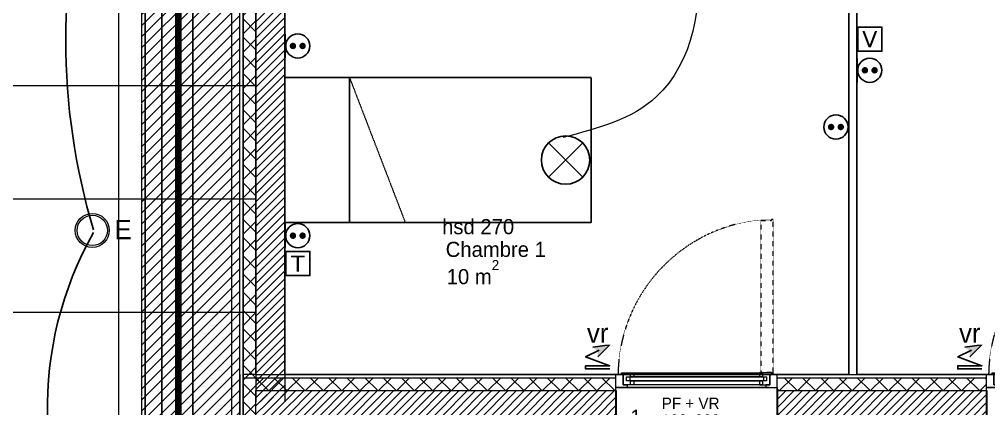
# Model space of a CAD drawing. Header units: centimetres. Extents: x 1724 to 19617, y -6503 to 8072.
# Drawn here: x 5038 to 5640, y 3527 to 3769 of the extents above; entities that cross this region are included whole.
import ezdxf

# ---------------------------------------------------------------- set-up
doc = ezdxf.new("R2010")
doc.units = ezdxf.units.CM
for name, pattern in [('prlm_gaz', [36, 24, -3, 0, -3, 0, -3, 0, -3]), ('Style de ligne -14', [0.147638, 0.098425, -0.049213]), ('Style de ligne -17', [0.347222, 0.20828, -0.138942]), ('Style de ligne -18', [0.164042, 0.054681, -0.109361]), ('VW-01', [0.41656, 0.20828, -0.20828])]:
    doc.linetypes.add(name, pattern=pattern)
for name, color, linetype in [('B Faux plafonds', 252, 'Continuous'), ('B Général', 252, 'Continuous'), ('C ANNOTATIONS-prestations', 252, 'Continuous'), ('C ANNOTATIONS-texte', 252, 'Continuous'), ('C ANNOTATIONS-texte surfaces', 252, 'Continuous'), ('D SURFACES-shab', 252, 'Continuous'), ('prlm-ELEC-CFA', 10, 'Continuous'), ('prlm-ELEC-CFO', 1, 'Continuous'), ('prlm-GAZ', 2, 'Continuous'), ('prlm-MOD', 64, 'Continuous')]:
    doc.layers.add(name, color=color, linetype=linetype)
for name, color, linetype, lineweight in [('B Faux plafonds-1', 7, 'Continuous', 5), ('B GÈnÈral', 7, 'Continuous', 5), ('C ANNOTATIONS-prestations-1', 7, 'Continuous', 5)]:
    doc.layers.add(name, color=color, linetype=linetype, lineweight=lineweight)
doc.styles.add('Eurostile', font='Eurosti.TTF')
doc.styles.add('Eurostile (bold)', font='Eurostib.TTF')
doc.styles.add('prlm-elec-cfo', font='comic.ttf', dxfattribs={"height": 12})
doc.styles.get("Standard").update_dxf_attribs({"font": 'isocp.shx', "height": 15})
pattern_1 = [(45, (0.046, -2.938), (-5.656854, 5.656854), []), (135, (0.046, -2.938), (5.656854, 5.656854), [])]
pattern_2 = [(45, (0.0456, -2.938), (2.4253472, -2.6458333), [])]

# ---------------------------------------------------------------- blocks, each defined once
blk = doc.blocks.new('xi.PTCE')
at = {"layer": 'prlm-ELEC-CFO', "color": 0}
for points in [[(-10.61, 10.61), (10.61, -10.61)], [(10.61, 10.61), (-10.61, -10.61)]]:
    blk.add_lwpolyline(points, dxfattribs=at)
at = {"layer": 'prlm-ELEC-CFO', "color": 0, "linetype": 'ByBlock'}
blk.add_circle((0, 0), 15, dxfattribs=at)
blk = doc.blocks.new('xi.PC')
at = {"color": 0, "lineweight": 5}
blk.add_wipeout([(-7.5, -7.5), (7.5, -7.5), (7.5, 7.5), (-7.5, 7.5)], dxfattribs=at).dxf.layer = 'prlm-ELEC-CFO'
at = {"layer": 'prlm-ELEC-CFO', "color": 0, "linetype": 'ByBlock', "lineweight": 5, "const_width": 2}
for points in [[(-4, 0, 1), (-2, 0, 1)], [(2, 0, 1), (4, 0, 1)]]:
    blk.add_lwpolyline(points, format="xyb", close=True, dxfattribs=at)
at = {"layer": 'prlm-ELEC-CFO', "color": 0, "linetype": 'ByBlock', "lineweight": -2}
blk.add_circle((0, 0), 7.5, dxfattribs=at)
blk = doc.blocks.new('xi.TEL')
at = {"layer": 'prlm-ELEC-CFA', "color": 0, "linetype": 'ByBlock', "lineweight": -2, "flags": 128}
blk.add_lwpolyline([(-7.5, 7.5), (7.5, 7.5), (7.5, -7.5), (-7.5, -7.5)], close=True, dxfattribs=at)
at = {"layer": 'prlm-ELEC-CFA', "color": 0, "linetype": 'ByBlock', "insert": (0, 0), "char_height": 10, "width": 11.36, "attachment_point": 5}
blk.add_mtext('{\\fVerdana|b0|i0|c0|p34;T}', dxfattribs=at)
blk = doc.blocks.new('xi.VR')
at = {"layer": 'prlm-ELEC-CFO', "lineweight": 5}
blk.add_hatch(color=0, dxfattribs=at).paths.add_polyline_path([(-3, 6), (-0.1, 3.7), (0, 0), (7.5, 7.5)])
at = {"layer": 'prlm-ELEC-CFO', "color": 0}
for points in [[(-3, 6), (7.5, 7.5), (0, 0)], [(0.95, 4.23), (-7.5, 0), (7.5, -5.5), (-7.5, -5.5), (-7.5, -7.5), (7.5, -7.5)]]:
    blk.add_lwpolyline(points, dxfattribs=at)
blk = doc.blocks.new('xi.TV')
at = {"layer": 'prlm-ELEC-CFA', "color": 0, "linetype": 'ByBlock', "lineweight": -2, "flags": 128}
blk.add_lwpolyline([(-7.5, 7.5), (7.5, 7.5), (7.5, -7.5), (-7.5, -7.5)], close=True, dxfattribs=at)
at = {"layer": 'prlm-ELEC-CFA', "color": 0, "linetype": 'ByBlock', "insert": (0, 0), "char_height": 10, "width": 11.36, "attachment_point": 5}
blk.add_mtext('{\\fVerdana|b0|i0|c0|p34;V}', dxfattribs=at)
blk = doc.blocks.new('xi.lumE')
at = {"layer": 'prlm-ELEC-CFO', "color": 0, "linetype": 'ByBlock', "lineweight": 13}
for radius in [10.55, 9.42]:
    blk.add_circle((0, 0), radius, dxfattribs=at)
blk = doc.blocks.new('PF 100.220 + VR')
at = {"layer": 'B Général', "color": 7, "linetype": 'Continuous', "lineweight": 13}
for p, q in [((-50, 7), (-50, 17)), ((50, 7), (50, 17))]:
    blk.add_line(p, q, dxfattribs=at)
at = {"layer": 'B Général', "color": 7, "linetype": 'Continuous', "lineweight": 35}
for p, q in [((-50, 7), (-50, -9)), ((50, 7), (50, -9))]:
    blk.add_line(p, q, dxfattribs=at)
at = {"layer": 'B Général'}
blk.add_line((45, 9), (-45, 9), dxfattribs=at)
at = {"layer": 'B Général', "color": 7, "linetype": 'Style de ligne -14', "lineweight": 5, "flags": 128}
blk.add_lwpolyline([(47.5, 113.27), (46.5, 113.27), (46.5, 112.27), (40, 112.27), (40, 18.5), (46.5, 18.5), (46.5, 17.5), (47.5, 17.5)], close=True, dxfattribs=at)
at = {"layer": 'B Général', "lineweight": 5, "flags": 128}
for points in [[(-43, 10.5), (-43, 9), (-50, 9), (-50, 17), (-45.5, 17), (-45.5, 10.5)], [(-43.5, 15.5), (43.5, 15.5), (43.5, 13), (-43.5, 13)], [(-41, 18), (41, 18), (41, 15.5), (-41, 15.5)], [(-41, 13), (41, 13), (41, 10.5), (-41, 10.5)], [(43, 10.5), (43, 9), (50, 9), (50, 17), (45.5, 17), (45.5, 10.5)]]:
    blk.add_lwpolyline(points, close=True, dxfattribs=at)
at = {"layer": 'B Général', "color": 7, "linetype": 'Continuous', "lineweight": 5, "flags": 128}
for points in [[(-39, 15.5), (-41.5, 15.5), (-41.5, 13), (-39, 13), (-39, 10.5), (-45.5, 10.5), (-45.5, 17), (-46.5, 17), (-46.5, 18), (-39, 18)], [(39, 15.5), (41.5, 15.5), (41.5, 13), (39, 13), (39, 10.5), (45.5, 10.5), (45.5, 17), (46.5, 17), (46.5, 18), (39, 18)]]:
    blk.add_lwpolyline(points, close=True, dxfattribs=at)
at = {"layer": 'B Général', "color": 7, "linetype": 'Style de ligne -17', "lineweight": 5, "flags": 128}
blk.add_lwpolyline([(-50, 9), (50, 9), (50, -11), (-50, -11)], close=True, dxfattribs=at)
at = {"layer": 'B Général', "lineweight": 13, "flags": 128}
blk.add_lwpolyline([(-50, -9), (-50, -17), (50, -17), (50, -9)], dxfattribs=at)
at = {"layer": 'B Général'}
blk.add_circle((47, 17.5), 0.5, dxfattribs=at)
at = {"layer": 'B Général', "color": 7, "linetype": 'Style de ligne -18', "lineweight": 5}
blk.add_arc((48.78, 15.78), 97.5, 90.89734, 179.2823, dxfattribs=at)
at = {"layer": 'B Général', "insert": (-21.61, 2.64), "char_height": 7.049, "attachment_point": 1, "rotation": 360, "line_spacing_factor": 0.895453, "style": 'Eurostile'}
blk.add_mtext('PF + VR', dxfattribs=at)
at = {"layer": 'C ANNOTATIONS-prestations', "attachment_point": 1, "rotation": 360, "line_spacing_factor": 0.895453}
for s, insert, char_height, style in [('1', (-41.14, -4.78), 9.4, 'Eurostile (bold)'), ('100x220', (-21.61, -7.84), 7.049, 'Eurostile')]:
    blk.add_mtext(s, dxfattribs=dict(at, insert=insert, char_height=char_height, style=style))
blk = doc.blocks.new('Lit 90.190')
at = {"layer": 'B Général', "color": 7, "linetype": 'VW-01', "lineweight": 5}
blk.add_line((45, 54.99), (-45, 20.35), dxfattribs=at)
at = {"layer": 'B Général', "linetype": 'VW-01', "flags": 128}
for points in [[(-45, 95), (45, 95), (45, -95), (-45, -95)], [(-45, 95), (45, 95), (45, 54.99), (-45, 54.99)]]:
    blk.add_lwpolyline(points, close=True, dxfattribs=at)

msp = doc.modelspace()

# ---------------------------------------------------------------- hatches: boundary and pattern name
at = {"layer": 'B GÈnÈral', "linetype": 'Continuous', "lineweight": 5, "true_color": 0x808080}
h = msp.add_hatch(dxfattribs=at)
h.set_pattern_fill('02_ISOLANT', color=8, style=0, pattern_type=2)
h.set_pattern_definition(pattern_1)
h.paths.add_polyline_path([(5177.087, 4149.451), (5177.087, 3548.451), (5185.087, 3548.451), (5185.087, 4149.451)])
h = msp.add_hatch(dxfattribs=at)
h.set_pattern_fill('02_ISOLANT', color=8, angle=90, style=0, pattern_type=2)
h.set_pattern_definition([(135, (0.046, -2.938), (-5.656854, -5.656854), []), (225, (0.046, -2.938), (-5.656854, 5.656854), [])])
h.paths.add_polyline_path([(5177.087, 3314.451), (5185.087, 3314.451), (5185.087, 3548.451), (5177.087, 3548.451)])
h = msp.add_hatch(dxfattribs=at)
h.set_pattern_fill('02_ISOLANT', color=8, angle=-90, style=0, pattern_type=2)
h.set_pattern_definition([(315, (0.046, -2.938), (5.656854, 5.656854), []), (45, (0.046, -2.938), (5.656854, -5.656854), [])])
h.paths.add_polyline_path([(5408.53, 3546.451), (5185.087, 3546.451), (5185.087, 3538.451), (5408.53, 3538.451)])
h = msp.add_hatch(dxfattribs=at)
h.set_pattern_fill('02_ISOLANT', color=8, style=0, pattern_type=2)
h.set_pattern_definition(pattern_1)
h.paths.add_polyline_path([(5508.53, 3546.451), (5508.53, 3538.451), (5638.53, 3538.451), (5638.53, 3546.451)])
at = {"layer": 'B GÈnÈral', "linetype": 'Continuous', "lineweight": 5}
h = msp.add_hatch(dxfattribs=at)
h.set_pattern_fill('50_BETON', style=0, pattern_type=2)
h.set_pattern_definition(pattern_2)
h.paths.add_polyline_path([(5408.53, 3538.451), (5185.087, 3538.451), (5201.087, 3522.451), (5408.53, 3522.451)])
h = msp.add_hatch(dxfattribs=at)
h.set_pattern_fill('50_BETON', style=0, pattern_type=2)
h.set_pattern_definition(pattern_2)
h.paths.add_polyline_path([(5201.087, 3522.451), (5185.087, 3538.451), (5185.087, 3314.451), (5201.087, 3314.451)])
h = msp.add_hatch(dxfattribs=at)
h.set_pattern_fill('50_BETON', style=0, pattern_type=2)
h.set_pattern_definition(pattern_2)
h.paths.add_polyline_path([(5508.53, 3538.451), (5508.53, 3522.451), (5638.53, 3522.451), (5638.53, 3538.451)])

# ---------------------------------------------------------------- linework, layer by layer
at = {"layer": 'B Général', "color": 7, "linetype": 'Continuous', "lineweight": 5}
for p, q in [((5175.087, 3548.451), (5175.087, 4149.451)), ((5177.087, 3548.451), (5177.087, 4149.451)), ((5185.087, 4149.451), (5185.087, 3531.451)), ((5185.087, 3548.451), (5185.087, 4149.451)), ((5185.087, 3548.451), (5177.087, 3548.451)), ((5177.087, 3514.451), (5177.087, 3548.451)), ((5177.087, 3546.451), (5185.087, 3546.451)), ((5185.087, 3548.451), (5408.53, 3548.451)), ((5185.087, 3548.451), (5185.087, 3546.451)), ((5185.087, 3546.451), (5408.53, 3546.451)), ((5185.087, 3546.451), (5408.53, 3546.451)), ((5508.53, 3548.451), (5638.53, 3548.451)), ((5508.53, 3546.451), (5638.53, 3546.451)), ((5508.53, 3546.451), (5638.53, 3546.451)), ((5185.087, 3538.451), (5408.53, 3538.451)), ((5185.087, 3314.451), (5185.087, 3538.451)), ((5508.53, 3538.451), (5638.53, 3538.451))]:
    msp.add_line(p, q, dxfattribs=at)
at = {"layer": 'B Général', "color": 7, "linetype": 'Continuous', "lineweight": 13}
for p, q in [((5175.087, 3548.451), (5175.087, 4149.451)), ((5185.087, 3548.451), (5185.087, 4149.451)), ((5175.087, 3548.451), (5175.087, 3514.451)), ((5177.087, 3548.451), (5177.087, 3548.451)), ((5185.087, 3548.451), (5408.53, 3548.451)), ((5185.087, 3548.451), (5185.087, 3548.451)), ((5408.53, 3514.451), (5408.53, 3548.451)), ((5508.53, 3548.451), (5638.53, 3548.451)), ((5508.53, 3514.451), (5508.53, 3548.451)), ((5638.53, 3514.451), (5638.53, 3548.451))]:
    msp.add_line(p, q, dxfattribs=at)
at = {"layer": 'B Général', "color": 7, "linetype": 'Continuous', "lineweight": 18}
for p, q in [((5185.087, 4149.451), (5185.087, 3531.451)), ((5185.087, 3538.451), (5408.53, 3538.451)), ((5185.087, 3314.451), (5185.087, 3538.451)), ((5508.53, 3538.451), (5638.53, 3538.451))]:
    msp.add_line(p, q, dxfattribs=at)
at = {"layer": 'prlm-ELEC-CFO'}
for centre, radius, start, end in [((5478.014, 3755.848), 410.973, 163.370723, 196.629277), ((5275.568, 3528.12), 219.885, 150.469448, 212.086926)]:
    msp.add_arc(centre, radius, start, end, dxfattribs=at)
at = {"layer": 'prlm-ELEC-CFO', "lineweight": 13}
for points in [[(5567.228, 3861.762), (5685.748, 3807.962), (5702.224, 3755.567)], [(5440.49, 3844.55), (5456.453, 3809.439), (5433.732, 3720.873), (5375.798, 3695.509)]]:
    msp.add_spline(points, degree=3, dxfattribs=at)
at = {"layer": 'prlm-GAZ', "linetype": 'prlm_gaz', "ltscale": 0.8, "const_width": 4}
msp.add_lwpolyline([(5150.041, 4649.873), (5136.898, 4649.873), (5136.898, 2660.056), (4048.972, 2660.056)], dxfattribs=at)
at = {"layer": 'prlm-MOD', "const_width": 1}
for points in [[(5152.219, 4691.032), (5116.282, 4691.032), (5116.282, 2681.066), (4091.508, 2681.066), (4088.008, 2639.046), (5177.197, 2634.046), (5177.197, 4175.032), (5152.219, 4175.032), (5152.219, 4691.032)], [(5149.514, 4660.809), (5126.646, 4660.809), (5126.646, 2670.728), (4089.33, 2670.728), (4090.234, 2648.187), (5145.887, 2648.187), (5145.887, 4633.785), (5149.514, 4633.785), (5149.514, 4660.809)]]:
    msp.add_lwpolyline(points, dxfattribs=at)

# ---------------------------------------------------------------- block references
at = {"layer": 'B Général', "color": 7}
msp.add_blockref('PF 100.220 + VR', (5458.53, 3531.451), dxfattribs=at)
at = {"layer": 'prlm-ELEC-CFA'}
msp.add_blockref('xi.TV', (5566.041, 3756.541), dxfattribs=at)
at = {"layer": 'prlm-ELEC-CFO'}
for name, p in [('xi.PC', (5211.041, 3752.316)), ('xi.PC', (5566.041, 3737.231)), ('xi.PC', (5545.041, 3702.026)), ('xi.PTCE', (5377.26, 3681.521)), ('xi.PC', (5211.041, 3634.593)), ('xi.VR', (5397.187, 3559.389)), ('xi.VR', (5628.132, 3559.391))]:
    msp.add_blockref(name, p, dxfattribs=at)
at = {"layer": 'prlm-ELEC-CFO', "rotation": 180}
msp.add_blockref('xi.lumE', (5083.503, 3637.852), dxfattribs=at)

# ---------------------------------------------------------------- texts
at = {"layer": 'C ANNOTATIONS-prestations', "insert": (5300.621, 3635.361), "char_height": 9.3982, "width": 66.53222, "attachment_point": 7, "line_spacing_factor": 0.895453, "style": 'Eurostile'}
msp.add_mtext('hsd 270', dxfattribs=at)
at = {"layer": 'C ANNOTATIONS-texte', "insert": (5333.939, 3621.25), "char_height": 9.3982, "attachment_point": 8, "line_spacing_factor": 0.895453, "style": 'Eurostile'}
msp.add_mtext('Chambre 1', dxfattribs=at)
at = {"layer": 'C ANNOTATIONS-texte surfaces', "insert": (5319.767, 3619.5), "char_height": 9.39822, "attachment_point": 2, "line_spacing_factor": 0.895453, "style": 'Eurostile'}
msp.add_mtext('10 m{\\H0.6667x;\\S2^ ;}', dxfattribs=at)

# ---------------------------------------------------------------- next in the draw order: hatches: boundary and pattern name
at = {"layer": 'B GÈnÈral', "linetype": 'Continuous', "lineweight": 5}
h = msp.add_hatch(dxfattribs=at)
h.set_pattern_fill('50_BETON', style=0, pattern_type=2)
h.set_pattern_definition(pattern_2)
h.paths.add_polyline_path([(5203.087, 3531.451), (5203.087, 4131.451), (5185.087, 4149.451), (5185.087, 3531.451)])

# ---------------------------------------------------------------- next in the draw order: linework, layer by layer
at = {"layer": 'B Général', "color": 7, "linetype": 'Continuous', "lineweight": 18}
msp.add_line((5203.087, 4131.451), (5203.087, 3531.451), dxfattribs=at)
at = {"layer": 'B Général', "color": 7, "linetype": 'Continuous', "lineweight": 5}
for p, q in [((5203.087, 4131.451), (5203.087, 3531.451)), ((5558.087, 3967.691), (5558.087, 3548.451)), ((5553.087, 3868.941), (5553.087, 3548.451))]:
    msp.add_line(p, q, dxfattribs=at)
at = {"layer": 'B Général', "color": 7, "linetype": 'Continuous', "lineweight": 13}
for p, q in [((5553.087, 3972.691), (5553.087, 3548.451)), ((5558.087, 3967.691), (5558.087, 3548.451))]:
    msp.add_line(p, q, dxfattribs=at)

# ---------------------------------------------------------------- next in the draw order: block references
at = {"layer": 'B Général', "color": 7, "rotation": 90}
msp.add_blockref('Lit 90.190', (5298.087, 3687.822), dxfattribs=at)
at = {"layer": 'prlm-ELEC-CFA'}
msp.add_blockref('xi.TEL', (5211.041, 3617.279), dxfattribs=at)

# ---------------------------------------------------------------- next in the draw order: texts
at = {"layer": 'prlm-ELEC-CFO', "lineweight": 20, "char_height": 12, "line_spacing_factor": 0.8, "style": 'prlm-elec-cfo', "bg_fill": 3, "bg_fill_color": 256, "bg_fill_transparency": 0}
for s, insert, attachment_point, box_fill_scale in [('E', (5102.635, 3644.371), 2, 0.95), ('vr', (5397.187, 3574.106), 5, 1.1), ('vr', (5628.132, 3574.108), 5, 1.1)]:
    msp.add_mtext(s, dxfattribs=dict(at, insert=insert, attachment_point=attachment_point, box_fill_scale=box_fill_scale))

# ---------------------------------------------------------------- next in the draw order: hatches: boundary and pattern name
at = {"layer": 'B Faux plafonds-1', "linetype": 'Continuous', "lineweight": 5, "true_color": 0xaaaaaa}
h = msp.add_hatch(dxfattribs=at)
h.set_pattern_fill('F_P__SOFFITE', color=253, style=0, pattern_type=2)
h.set_pattern_definition([(45, (0.0456, -2.7174), (-3.5277778, 3.3072917), [])])
h.paths.add_polyline_path([(4677.01, 2608.465), (4677.01, 2645.238), (4743.01, 2645.238), (4743.01, 2608.465), (5178.087, 2608.465), (5178.087, 3314.451), (5175.087, 3314.451), (5175.087, 4149.451), (5150.087, 4149.451), (5150.087, 4665.451), (5114.15, 4665.451), (5114.072, 2690.237), (4062.568, 2690.237), (4062.568, 2608.465)])
at = {"layer": 'C ANNOTATIONS-prestations-1', "linetype": 'Continuous', "lineweight": 9, "true_color": 0x989898}
h = msp.add_hatch(dxfattribs=at)
h.set_pattern_fill('DALETTES TERRASSE 50X50', color=252, scale=1.406016, style=0, pattern_type=2)
h.set_pattern_definition([(0, (4678.046, 4149.45), (4e-15, -70.3008), []), (270, (4678.046, 4149.45), (70.3008, 0), [])])
h.paths.add_polyline_path([(5175.064, 2609.351), (5175.076, 3514.451), (5185.098, 3514.451), (5185.087, 4149.451), (7612.53, 4149.451), (7612.53, 4279.451), (5150.087, 4279.451), (5150.087, 4684.951), (5020.01, 4685.039), (5020.01, 4327.451), (4835.01, 4327.451), (4835.01, 4214.95), (4875.884, 4156.927), (4911.686, 4097.061), (4942.417, 4035.352), (4968.077, 3971.801), (4988.667, 3906.408), (5004.185, 3839.172), (5014.632, 3770.094), (5020.008, 3699.174), (5020.008, 3425.401), (4986.156, 3334.878), (4944.546, 3240.451), (4343.119, 3240.451), (4343.119, 3192.545), (4272.488, 3192.545), (4272.488, 3240.451), (3830.996, 3240.451), (3830.995, 2607.579), (4677.01, 2608.695), (4677.01, 2660.465), (4743.01, 2660.465), (4743.01, 2608.782)])

# ---------------------------------------------------------------- next in the draw order: linework, layer by layer
at = {"layer": 'B Faux plafonds', "color": 7, "linetype": 'VW-01', "lineweight": 5, "flags": 128}
msp.add_lwpolyline([(4677.01, 2608.465), (4677.01, 2645.238), (4743.01, 2645.238), (4743.01, 2608.465), (5178.087, 2608.465), (5178.087, 3314.451), (5175.087, 3314.451), (5175.087, 4149.451), (5150.087, 4149.451), (5150.087, 4665.451), (5114.15, 4665.451), (5114.072, 2690.237), (4062.568, 2690.237), (4062.568, 2608.465)], close=True, dxfattribs=at)
at = {"layer": 'C ANNOTATIONS-prestations', "color": 1, "linetype": 'VW-01', "lineweight": 5, "true_color": 0xff0000, "flags": 128}
msp.add_lwpolyline([(5149.56, 4657.871), (5126.691, 4657.871), (5126.691, 2677.134), (4062.568, 2677.134), (4062.568, 2654.594), (5145.933, 2654.594), (5145.933, 4630.847), (5149.56, 4630.847), (5149.56, 4657.871)], dxfattribs=at)
at = {"layer": 'D SURFACES-shab', "flags": 128}
for points in [[(5558.087, 3967.691), (5558.087, 3548.451), (5838.106, 3548.457), (5838.106, 3967.698)], [(5553.087, 3548.451), (5203.087, 3548.451), (5203.087, 3816.451), (5433.087, 3816.451), (5433.087, 3868.941), (5553.087, 3868.941)]]:
    msp.add_lwpolyline(points, close=True, dxfattribs=at)

# ---------------------------------------------------------------- next in the draw order: block references
at = {"layer": 'B Général', "color": 7}
msp.add_blockref('PF 100.220 + VR', (5688.53, 3531.451), dxfattribs=at)

doc.saveas('drawing.dxf')
